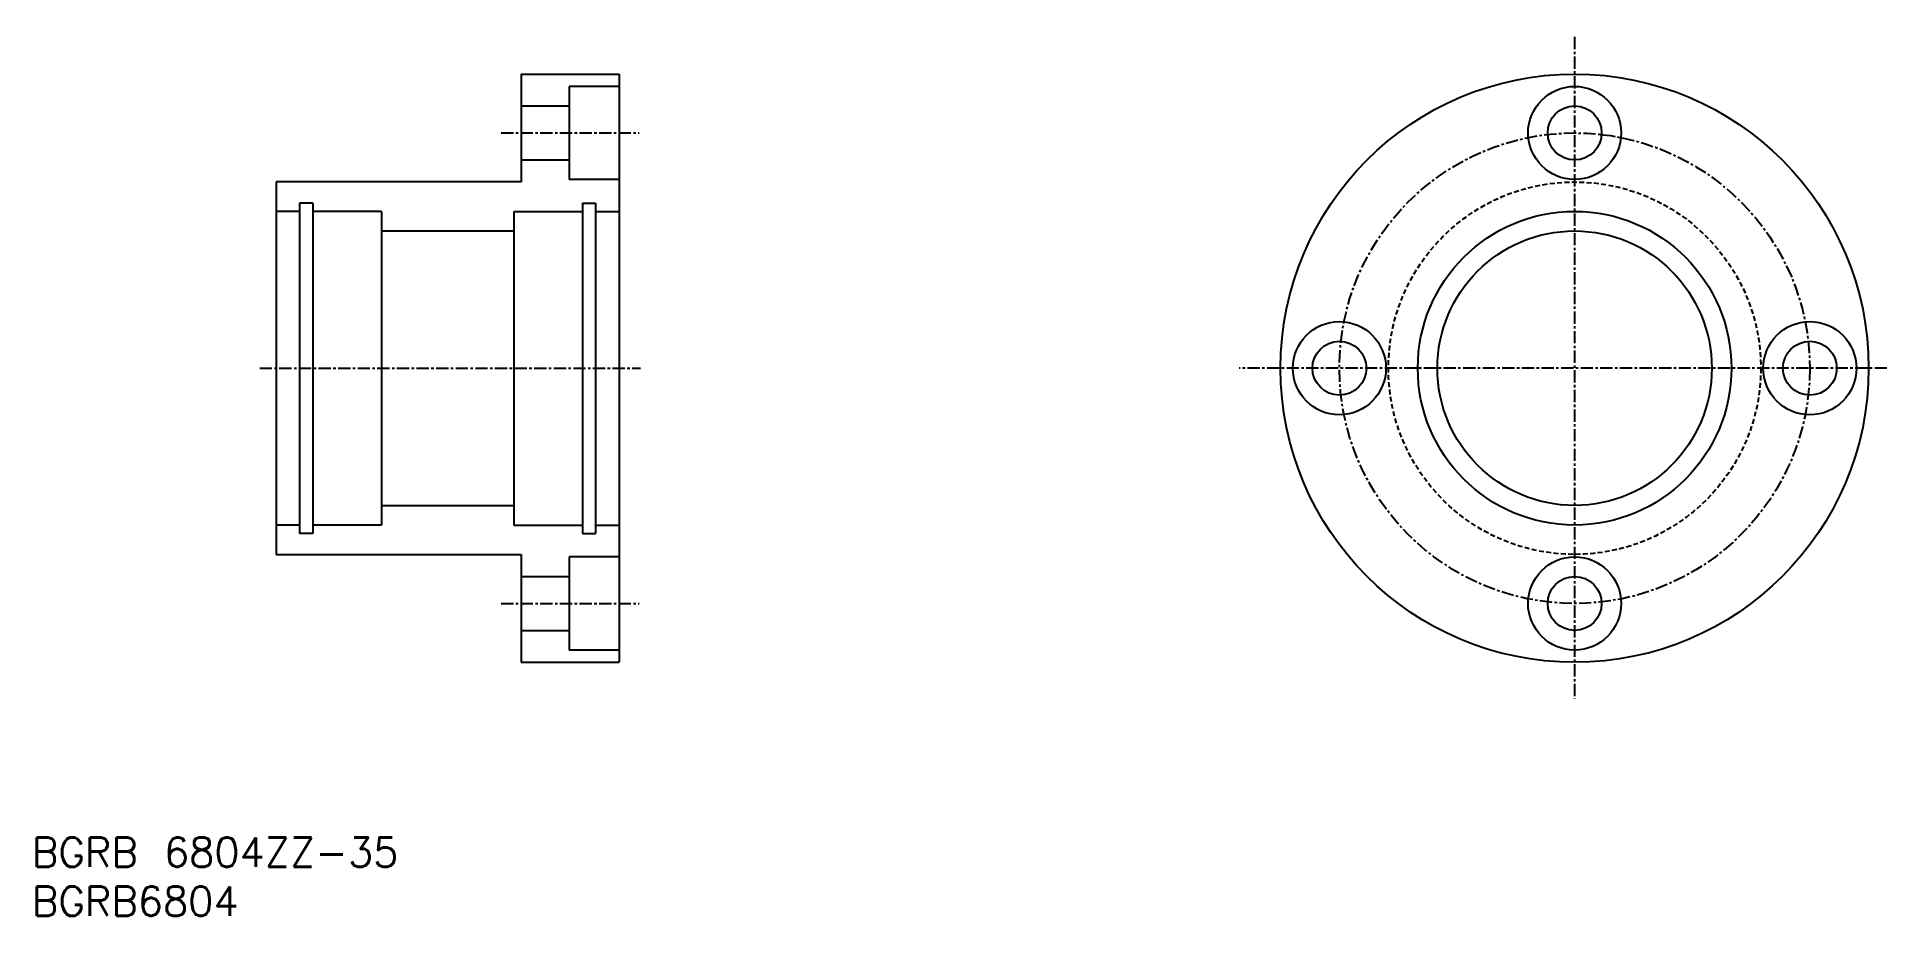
# Model space of a CAD drawing. Extents: x 45 to 234, y 37 to 127.
import ezdxf
from ezdxf.enums import TextEntityAlignment as Align

# ---------------------------------------------------------------- set-up
doc = ezdxf.new("R2010")
doc.units = 0
doc.linetypes.add('CENTER', pattern=[2, 1.25, -0.25, 0.25, -0.25])
doc.linetypes.add('DASHED', pattern=[0.75, 0.5, -0.25])
doc.layers.get('0').update_dxf_attribs({"linetype": 'CONTINUOUS'})
doc.layers.add('CENTER', color=1, linetype='CENTER')
doc.styles.get("Standard").update_dxf_attribs({"font": 'txt.shx', "bigfont": 'extfont.shx'})

msp = doc.modelspace()

# ---------------------------------------------------------------- linework, layer by layer
at = {"color": 7, "linetype": 'CONTINUOUS'}
for p, q in [((94.69, 123.18), (94.69, 112.18)), ((94.69, 123.18), (104.69, 123.18)), ((104.69, 123.18), (104.69, 63.18)), ((99.59, 121.93), (99.59, 112.43)), ((104.69, 121.93), (99.59, 121.93)), ((94.69, 119.93), (99.59, 119.93)), ((94.69, 114.43), (99.59, 114.43)), ((94.69, 112.18), (69.69, 112.18)), ((69.69, 112.18), (69.69, 74.18)), ((104.69, 112.43), (99.59, 112.43)), ((72.09, 110.03), (72.09, 76.33)), ((73.44, 110.03), (72.09, 110.03)), ((73.44, 110.03), (73.44, 76.33)), ((100.94, 110.03), (100.94, 76.33)), ((100.94, 110.03), (102.29, 110.03)), ((102.29, 110.03), (102.29, 76.33)), ((72.09, 109.18), (69.69, 109.18)), ((80.44, 109.18), (73.44, 109.18)), ((80.44, 109.18), (80.44, 77.18)), ((93.94, 109.18), (100.94, 109.18)), ((93.94, 109.18), (93.94, 77.18)), ((102.29, 109.18), (104.69, 109.18)), ((80.44, 107.18), (93.94, 107.18)), ((80.44, 79.18), (93.94, 79.18)), ((72.09, 77.18), (69.69, 77.18)), ((73.44, 76.33), (72.09, 76.33)), ((80.44, 77.18), (73.44, 77.18)), ((93.94, 77.18), (100.94, 77.18)), ((100.94, 76.33), (102.29, 76.33)), ((102.29, 77.18), (104.69, 77.18)), ((69.69, 74.18), (94.69, 74.18)), ((94.69, 74.18), (94.69, 63.18)), ((99.59, 73.93), (99.59, 64.43)), ((104.69, 73.93), (99.59, 73.93)), ((94.69, 71.93), (99.59, 71.93)), ((94.69, 66.43), (99.59, 66.43)), ((104.69, 64.43), (99.59, 64.43)), ((94.69, 63.18), (104.69, 63.18))]:
    msp.add_line(p, q, dxfattribs=at)
for centre, radius in [((202.18, 93.18), 30), ((202.18, 117.18), 4.75), ((202.18, 117.18), 2.75), ((202.18, 93.18), 16), ((202.18, 93.18), 14), ((178.18, 93.18), 4.75), ((226.18, 93.18), 4.75), ((178.18, 93.18), 2.75), ((226.18, 93.18), 2.75), ((202.18, 69.18), 4.75), ((202.18, 69.18), 2.75)]:
    msp.add_circle(centre, radius, dxfattribs=at)
at = {"color": 3, "linetype": 'DASHED'}
msp.add_circle((202.18, 93.18), 19, dxfattribs=at)
at = {"layer": 'CENTER', "color": 1, "linetype": 'CENTER'}
for p, q in [((202.18, 126.97), (202.18, 59.44)), ((92.65, 117.18), (106.72, 117.18)), ((68.02, 93.18), (106.87, 93.18)), ((234.05, 93.18), (167.97, 93.18)), ((92.65, 69.18), (106.72, 69.18))]:
    msp.add_line(p, q, dxfattribs=at)
msp.add_circle((202.18, 93.18), 24, dxfattribs=at)

# ---------------------------------------------------------------- texts
at = {"color": 7, "linetype": 'CONTINUOUS'}
for s, p in [('BGRB 6804ZZ-35', (44.78, 43.8)), ('BGRB6804', (44.78, 38.8))]:
    msp.add_text(s, height=3, dxfattribs=at).set_placement(p, align=Align.MIDDLE_LEFT)

doc.saveas('drawing.dxf')
